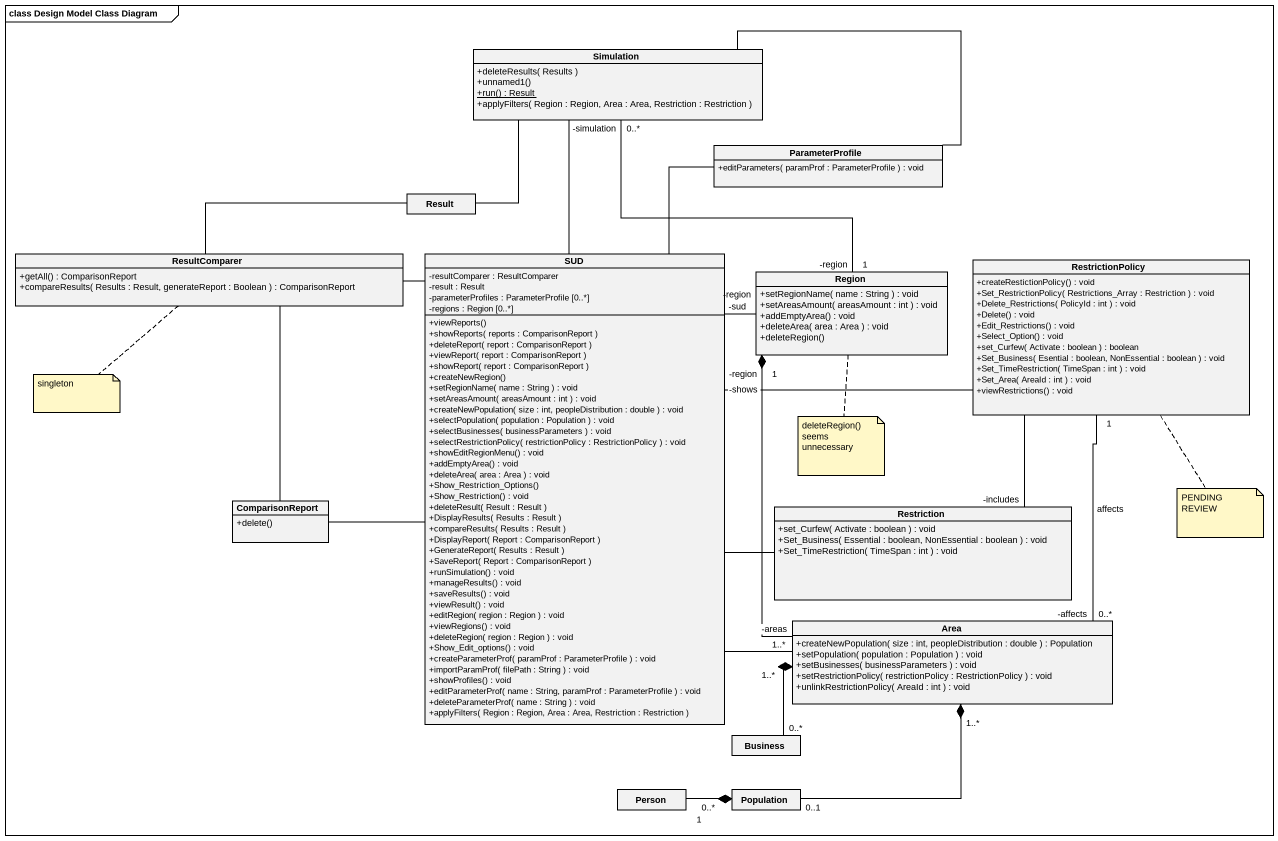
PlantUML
@startuml
mainframe class Design Model Class Diagram
hide circle
hide empty members
skinparam classAttributeIconSize 0
class Simulation {
  +deleteResults( Results )
  +unnamed1()
  {static} +run() : Result
  +applyFilters( Region : Region, Area : Area, Restriction : Restriction )
}
class ParameterProfile {
  +editParameters( paramProf : ParameterProfile ) : void
}
class Result
class ResultComparer {
  +getAll() : ComparisonReport
  +compareResults( Results : Result, generateReport : Boolean ) : ComparisonReport
}
class SUD {
  -resultComparer : ResultComparer
  -result : Result
  -parameterProfiles : ParameterProfile [0..*]
  -regions : Region [0..*]
  +viewReports()
  +showReports( reports : ComparisonReport )
  +deleteReport( report : ComparisonReport )
  +viewReport( report : ComparisonReport )
  +showReport( report : ComparisonReport )
  +createNewRegion()
  +setRegionName( name : String ) : void
  +setAreasAmount( areasAmount : int ) : void
  +createNewPopulation( size : int, peopleDistribution : double ) : void
  +selectPopulation( population : Population ) : void
  +selectBusinesses( businessParameters ) : void
  +selectRestrictionPolicy( restrictionPolicy : RestrictionPolicy ) : void
  +showEditRegionMenu() : void
  +addEmptyArea() : void
  +deleteArea( area : Area ) : void
  +Show_Restriction_Options()
  +Show_Restriction() : void
  +deleteResult( Result : Result )
  +DisplayResults( Results : Result )
  +compareResults( Results : Result )
  +DisplayReport( Report : ComparisonReport )
  +GenerateReport( Results : Result )
  +SaveReport( Report : ComparisonReport )
  +runSimulation() : void
  +manageResults() : void
  +saveResults() : void
  +viewResult() : void
  +editRegion( region : Region ) : void
  +viewRegions() : void
  +deleteRegion( region : Region ) : void
  +Show_Edit_options() : void
  +createParameterProf( paramProf : ParameterProfile ) : void
  +importParamProf( filePath : String ) : void
  +showProfiles() : void
  +editParameterProf( name : String, paramProf : ParameterProfile ) : void
  +deleteParameterProf( name : String ) : void
  +applyFilters( Region : Region, Area : Area, Restriction : Restriction )
}
class Region {
  +setRegionName( name : String ) : void
  +setAreasAmount( areasAmount : int ) : void
  +addEmptyArea() : void
  +deleteArea( area : Area ) : void
  +deleteRegion()
}
class RestrictionPolicy {
  +createRestictionPolicy() : void
  +Set_RestrictionPolicy( Restrictions_Array : Restriction ) : void
  +Delete_Restrictions( PolicyId : int ) : void
  +Delete() : void
  +Edit_Restrictions() : void
  +Select_Option() : void
  +set_Curfew( Activate : boolean ) : boolean
  +Set_Business( Esential : boolean, NonEssential : boolean ) : void
  +Set_TimeRestriction( TimeSpan : int ) : void
  +Set_Area( AreaId : int ) : void
  +viewRestrictions() : void
}
class ComparisonReport {
  +delete()
}
class Restriction {
  +set_Curfew( Activate : boolean ) : void
  +Set_Business( Essential : boolean, NonEssential : boolean ) : void
  +Set_TimeRestriction( TimeSpan : int ) : void
}
class Area {
  +createNewPopulation( size : int, peopleDistribution : double ) : Population
  +setPopulation( population : Population ) : void
  +setBusinesses( businessParameters ) : void
  +setRestrictionPolicy( restrictionPolicy : RestrictionPolicy ) : void
  +unlinkRestrictionPolicy( AreaId : int ) : void
}
class Business
class "Person" as Person_
class Population
Simulation -right- ParameterProfile
Simulation "0..*\n-simulation" -- "1\n-region" Region
Result -up- Simulation
ResultComparer -right- Result
SUD -up- Simulation
SUD -up- ParameterProfile
SUD -left- ResultComparer
SUD "-sud" -up- "-region" Region
SUD "-shows" -right- RestrictionPolicy
SUD -left- ComparisonReport
SUD -right- Restriction
SUD -right- Area
Region "1\n-region" *-- "1..*\n-areas" Area
RestrictionPolicy -- "-includes" Restriction
ComparisonReport -up- ResultComparer
Area "0..*\n-affects" -up- "1" RestrictionPolicy : affects
Area "1..*" *-left- "0..*" Business
Area "1..*" *-- "0..1" Population
Population "0..*" *-left- "1" Person_
note bottom of ResultComparer : singleton
note bottom of Region : deleteRegion() seems unnecessary
note bottom of RestrictionPolicy : PENDING REVIEW
@enduml
